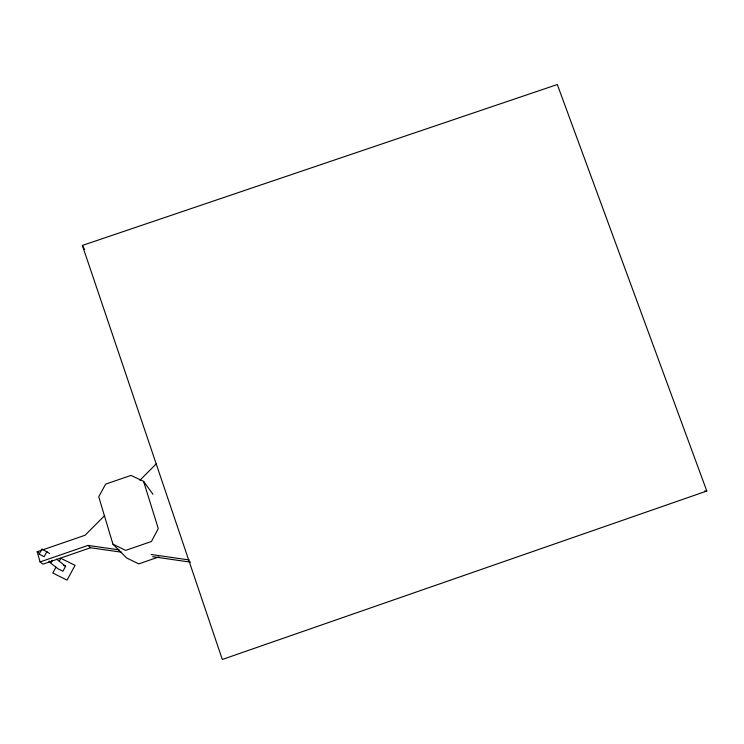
<?xml version="1.0" encoding="UTF-8"?>
<svg xmlns="http://www.w3.org/2000/svg" width="744" height="744" viewBox="0 0 744 744"><rect width="100%" height="100%" fill="white"/><g stroke="black" fill="none" stroke-linecap="round" stroke-linejoin="round"><path stroke-width="1.12" d="M56.674 559.144L65.621 566.277L62.924 571.225L58.134 568.862L48.983 561.794M55.995 567.142L52.778 573.029L67.062 580.115L75.088 565.338L60.822 558.307L59.213 561.255M47.021 551.453L44.156 556.661L39.125 554.178L41.989 548.97L49.616 553.527M49.169 561.106L51.187 562.111L52.08 560.381M51.187 562.111L52.117 560.409M104.69 515.555L85.039 535.261L37.2 551.741L40.064 561.934L42.994 564.147L90.554 547.751L121.625 552.225M139.9 480.252L156.277 463.838M706.8 491.021L222.307 659.472L82.37 245.436L557.303 84.528L706.8 491.021L704.484 491.096M40.064 561.934L88.015 545.408L119.049 549.872M159.011 556.884L138.756 563.878L126.62 557.963L112.949 544.208L98.738 496.769L105.648 484.121L131.009 475.407L143.573 481.359L152.966 494.239M151.227 554.503L189.162 559.962M152.687 556.698L190.65 562.166M112.949 544.208L125.662 550.383L151.423 541.502L158.286 528.575L143.573 481.359M63.705 565.338L65.621 566.277M37.2 551.741L38.679 552.885M88.015 545.408L90.554 547.751M82.37 245.436L84.565 249.5"/></g></svg>
